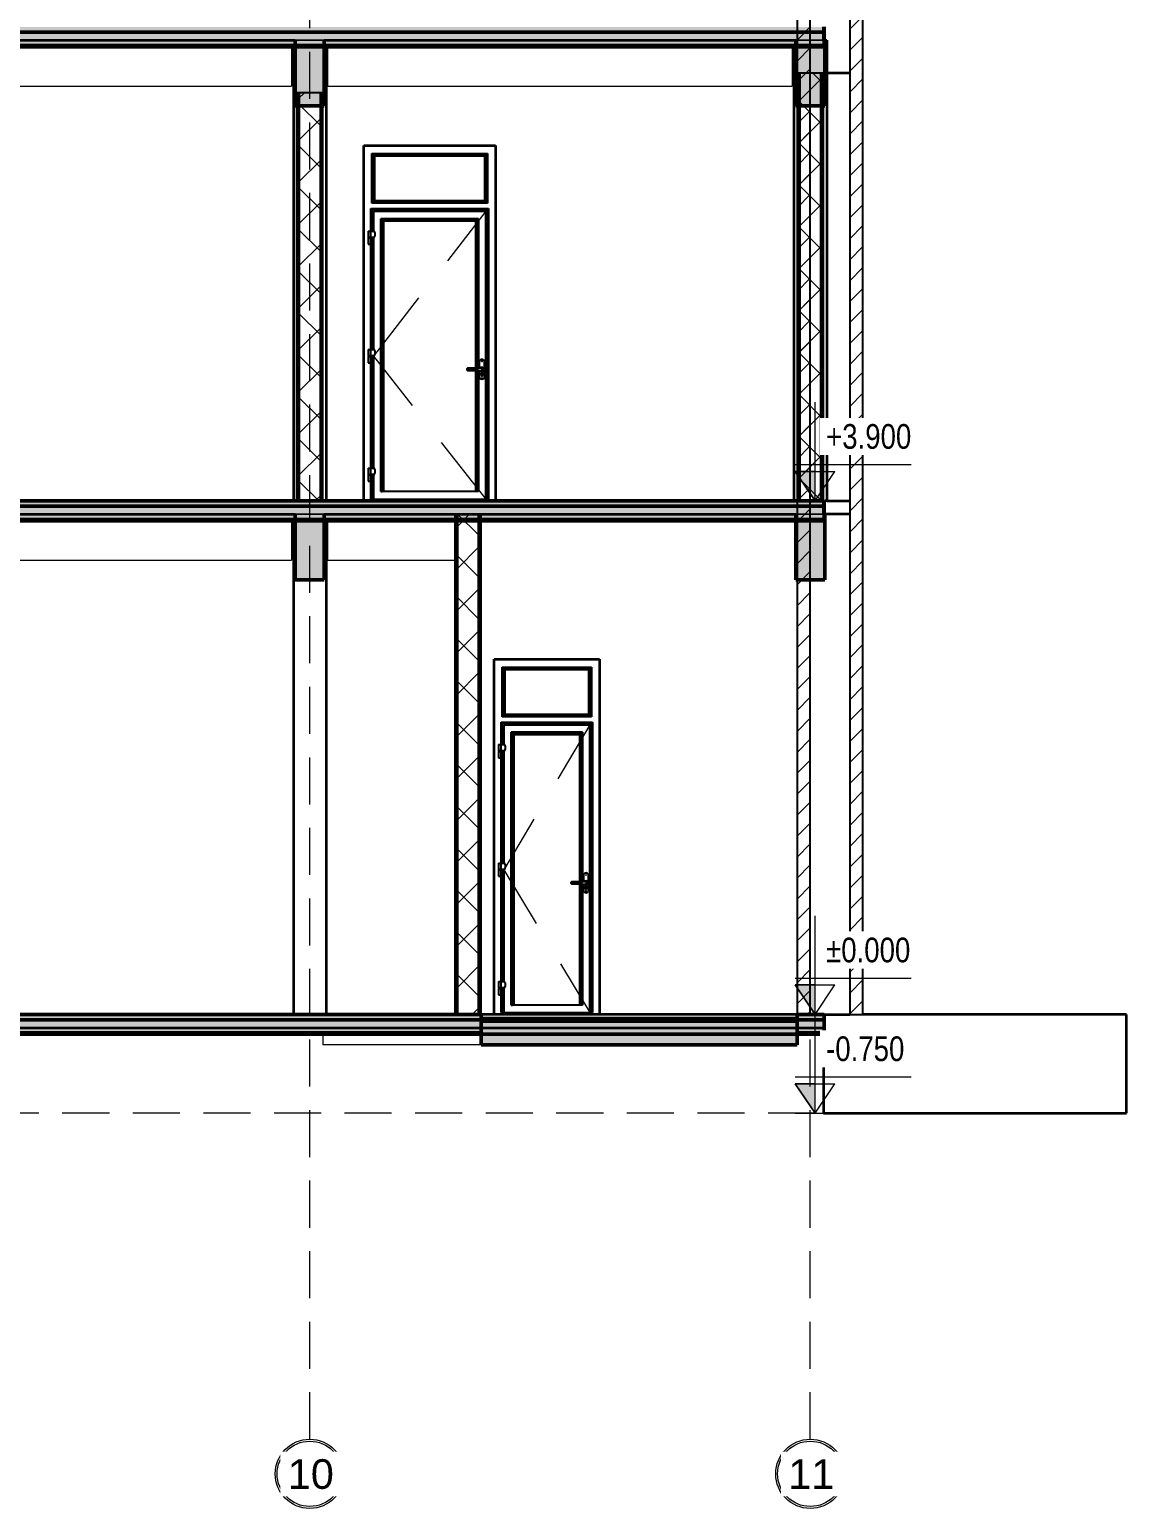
# Model space of a CAD drawing. Header units: millimetres. Extents: x -10459 to 43935, y -3751 to 20306.
# Drawn here: x 31222 to 39550, y -3751 to 7480 of the extents above; entities that cross this region are included whole.
import ezdxf

# ---------------------------------------------------------------- set-up
doc = ezdxf.new("R2010")
doc.units = ezdxf.units.MM
doc.linetypes.add('Centre', pattern=[2381.25, 476.25, -357.1875, 1190.625, -357.1875])
doc.linetypes.add('Hidden', pattern=[535.78125, 357.1875, -178.59375])
for name, color, linetype, lineweight in [('A-DOOR', 31, 'Continuous', 25), ('A-FLOR', 192, 'Continuous', 18), ('A-FLOR-HRAL', 11, 'Continuous', 18), ('A-FLOR-LEVL', 51, 'Continuous', 9), ('A-FLOR-MCUT', 51, 'Continuous', 50), ('A-FLOR-PATT', 8, 'Continuous', 50), ('A-WALL', 113, 'Continuous', 35), ('A-WALL-PATT', 111, 'Continuous', 25), ('S-BEAM', 12, 'Continuous', 18), ('S-COLS', 52, 'Continuous', 35), ('S-FNDN', 32, 'Continuous', 18), ('S-GRID', 1, 'Continuous', 9), ('S-GRID-IDEN', 1, 'Continuous', 9), ('S-STRS', 31, 'Continuous', 25)]:
    doc.layers.add(name, color=color, linetype=linetype, lineweight=lineweight)
doc.styles.add('Arial', font='arial.ttf', dxfattribs={"width": 0.8, "height": 187.5})
doc.styles.add('Arial_1', font='arial.ttf', dxfattribs={"height": 225})
pattern_1 = [(45, (3970.77, 5345.39), (-79.5495, 79.5495), [])]
pattern_2 = [(0, (3970.77, 5345.385), (304.8, 76.2), [25.146, -203.454, 25.146, -203.454, -1219.2]), (0, (3970.77, 5345.385), (304.8, 76.2), [-457.2, 25.146, -432.054, 25.146, -203.454, -533.4]), (0, (3970.77, 5345.385), (304.8, 76.2), [-1143, 25.146, -127.254, 25.146, -355.854]), (120, (4085.07, 5383.485), (-218.39114, 225.86454), [25.146, -203.454, 25.146, -203.454, -1219.2]), (120, (4085.07, 5383.485), (-218.39114, 225.86454), [-457.2, 25.146, -432.054, 25.146, -203.454, -533.4]), (120, (4085.07, 5383.485), (-218.39114, 225.86454), [-1143, 25.146, -127.254, 25.146, -355.854]), (240, (4123.17, 5535.885), (-86.40886, -302.06454), [25.146, -203.454, 25.146, -203.454, -1219.2]), (240, (4123.17, 5535.885), (-86.40886, -302.06454), [-457.2, 25.146, -432.054, 25.146, -203.454, -533.4]), (240, (4123.17, 5535.885), (-86.40886, -302.06454), [-1143, 25.146, -127.254, 25.146, -355.854])]
pattern_3 = [(45, (3970.77, 5345.39), (-159.099, 159.099), []), (135, (3970.77, 5345.39), (-159.099, -159.099), [])]

# ---------------------------------------------------------------- blocks, each defined once
blk = doc.blocks.new('M_Concrete-Rectangular-Column - COT250X400-V4-MẶT CẮT 1-1')
at = {"layer": 'S-COLS'}
for p, q in [((4225, 3750), (4225, 0)), ((4475, 3750), (4475, 0))]:
    blk.add_line(p, q, dxfattribs=at)
blk = doc.blocks.new('CỬA 1 CÁNH EROWINDOW_có ô chết_ - D5_800x2200-2361511-MẶT CẮT 1-1')
at = {"layer": 'A-DOOR'}
for p, q in [((34811, 2639), (35489, 2639)), ((34811, 2261), (34811, 2639)), ((34811, 2261), (34811, 2639)), ((34811, 2639), (35489, 2639)), ((34821, 2629), (34831, 2619)), ((35479, 2629), (34821, 2629)), ((34821, 2629), (34821, 2271)), ((35469, 2619), (34831, 2619)), ((34831, 2619), (34831, 2281)), ((35469, 2619), (35479, 2629)), ((35469, 2281), (35469, 2619)), ((35479, 2271), (35479, 2629)), ((35489, 2639), (35489, 2261)), ((35489, 2639), (35489, 2261)), ((35489, 2261), (34811, 2261)), ((35489, 2261), (34811, 2261)), ((34821, 2271), (34831, 2281)), ((34821, 2271), (35479, 2271)), ((34831, 2281), (35469, 2281)), ((35479, 2271), (35469, 2281)), ((34813, 2210), (34803, 2220)), ((34803, 2050), (34803, 2220)), ((34803, 2220), (35497, 2220)), ((35487, 2210), (34813, 2210)), ((34813, 2050), (34813, 2210)), ((34823, 2050), (34823, 2200)), ((34823, 2200), (35477, 2200)), ((34823, 2200), (34823, 2050)), ((35477, 2200), (34823, 2200)), ((35421, 2144), (34879, 2144)), ((34879, 2144), (34879, 71)), ((34879, 2144), (35421, 2144)), ((34879, 71), (34879, 2144)), ((34889, 71), (34889, 2134)), ((34889, 2134), (35411, 2134)), ((34889, 2134), (34899, 2124)), ((35411, 2134), (35401, 2124)), ((35411, 1008), (35411, 2134)), ((35421, 2144), (35421, 1013)), ((35421, 2144), (35421, 1013)), ((35477, 2200), (35477, 15)), ((35477, 15), (35477, 2200)), ((35487, 2210), (35497, 2220)), ((35487, 15), (35487, 2210)), ((35497, 2220), (35497, 15)), ((34783, 2050), (34823, 2050)), ((34783, 2050), (34783, 2002)), ((34803, 2002), (34803, 2050)), ((34833, 2040), (34833, 2012)), ((35401, 2124), (34899, 2124)), ((34899, 2124), (34899, 71)), ((35401, 1008), (35401, 2124)), ((34823, 2002), (34783, 2002)), ((34783, 1998), (34783, 1950)), ((34783, 1998), (34803, 1998)), ((34783, 1950), (34803, 1950)), ((34786, 2002), (34786, 1998)), ((34801, 1998), (34801, 2002)), ((34803, 1150), (34803, 2002)), ((34803, 1950), (34803, 1998)), ((34813, 1150), (34813, 2002)), ((34823, 1150), (34823, 2002)), ((34823, 2002), (34823, 1150)), ((34783, 1150), (34823, 1150)), ((34783, 1150), (34783, 1102)), ((34803, 1102), (34803, 1150)), ((34833, 1140), (34833, 1112)), ((34823, 1102), (34783, 1102)), ((34783, 1098), (34783, 1050)), ((34783, 1098), (34803, 1098)), ((34783, 1050), (34803, 1050)), ((34786, 1102), (34786, 1098)), ((34801, 1098), (34801, 1102)), ((34803, 250), (34803, 1102)), ((34803, 1050), (34803, 1098)), ((34813, 250), (34813, 1102)), ((34823, 250), (34823, 1102)), ((34823, 1102), (34823, 250)), ((35421, 1013), (35411, 1008)), ((35447, 1013), (35421, 1013)), ((35427, 1055), (35427, 1013)), ((35467, 945), (35467, 1055)), ((35411, 1008), (35341, 1008)), ((35412, 1004), (35341, 1004)), ((35341, 996), (35412, 996)), ((35341, 992), (35411, 992)), ((35401, 71), (35401, 992)), ((35411, 992), (35421, 987)), ((35411, 71), (35411, 992)), ((35422, 1009), (35412, 1004)), ((35412, 996), (35422, 991)), ((35421, 987), (35447, 987)), ((35421, 987), (35421, 71)), ((35421, 987), (35421, 71)), ((35447, 1009), (35422, 1009)), ((35422, 991), (35447, 991)), ((35427, 987), (35427, 945)), ((35443, 960), (35443, 971)), ((35444, 953), (35444, 958)), ((35444, 958), (35444, 953)), ((35445, 973), (35449, 973)), ((35450, 958), (35450, 953)), ((35450, 953), (35450, 958)), ((35451, 971), (35451, 960)), ((34783, 250), (34823, 250)), ((34783, 250), (34783, 202)), ((34803, 202), (34803, 250)), ((34833, 240), (34833, 212)), ((34823, 202), (34783, 202)), ((34783, 198), (34783, 150)), ((34783, 198), (34803, 198)), ((34783, 150), (34803, 150)), ((34786, 202), (34786, 198)), ((34801, 198), (34801, 202)), ((34803, 15), (34803, 202)), ((34803, 150), (34803, 198)), ((34813, 15), (34813, 202)), ((34823, 15), (34823, 202)), ((34823, 202), (34823, 15)), ((34813, 15), (34803, 15)), ((34811, 0), (34811, 15)), ((34823, 15), (34813, 15)), ((34823, 15), (35477, 15)), ((34831, 0), (34831, 15)), ((34879, 71), (34889, 71)), ((35421, 71), (34879, 71)), ((35421, 71), (35411, 71)), ((35469, 0), (35469, 15)), ((35477, 15), (35487, 15)), ((35497, 15), (35487, 15)), ((35489, 15), (35489, 0))]:
    blk.add_line(p, q, dxfattribs=at)
at = {"layer": 'A-DOOR', "linetype": 'Centre', "lineweight": 18}
for p, q in [((35477, 2200), (34823, 1100)), ((34823, 1100), (35477, 15))]:
    blk.add_line(p, q, dxfattribs=at)
at = {"layer": 'A-DOOR', "flags": 128}
for points in [[(35447, 987), (35448, 987), (35448, 987), (35449, 987), (35449, 987), (35450, 987), (35450, 987), (35451, 988), (35451, 988), (35452, 988), (35452, 988), (35453, 988), (35453, 988), (35453, 989), (35454, 989), (35454, 989), (35455, 990), (35455, 990), (35456, 990), (35456, 991), (35456, 991), (35457, 991), (35457, 992), (35457, 992), (35458, 993), (35458, 993), (35458, 993), (35458, 994), (35459, 994), (35459, 995), (35459, 995), (35459, 996), (35459, 996), (35460, 997), (35460, 997), (35460, 998), (35460, 998), (35460, 999), (35460, 999), (35460, 1000), (35460, 1000), (35460, 1001), (35460, 1001), (35460, 1002), (35460, 1002), (35460, 1003), (35460, 1003), (35459, 1004), (35459, 1004), (35459, 1005), (35459, 1005), (35459, 1006), (35458, 1006), (35458, 1007), (35458, 1007), (35458, 1008), (35457, 1008), (35457, 1008), (35457, 1009), (35456, 1009), (35456, 1010), (35455, 1010), (35455, 1010), (35455, 1011), (35454, 1011), (35454, 1011), (35453, 1011), (35453, 1012), (35452, 1012), (35452, 1012), (35451, 1012), (35451, 1012), (35450, 1013), (35450, 1013), (35449, 1013), (35449, 1013), (35448, 1013), (35448, 1013), (35447, 1013), (35447, 1013)], [(35341, 1008), (35341, 1008), (35340, 1008), (35340, 1008), (35340, 1008), (35339, 1008), (35339, 1008), (35339, 1008), (35338, 1008), (35338, 1007), (35338, 1007), (35338, 1007), (35337, 1007), (35337, 1007), (35337, 1007), (35336, 1007), (35336, 1006), (35336, 1006), (35336, 1006), (35335, 1006), (35335, 1006), (35335, 1005), (35335, 1005), (35335, 1005), (35334, 1005), (35334, 1004), (35334, 1004), (35334, 1004), (35334, 1003), (35334, 1003), (35334, 1003), (35333, 1003), (35333, 1002), (35333, 1002), (35333, 1002), (35333, 1001), (35333, 1001), (35333, 1001), (35333, 1000), (35333, 1000), (35333, 1000), (35333, 999), (35333, 999), (35333, 999), (35333, 998), (35333, 998), (35333, 998), (35333, 998), (35333, 997), (35334, 997), (35334, 997), (35334, 996), (35334, 996), (35334, 996), (35334, 996), (35335, 995), (35335, 995), (35335, 995), (35335, 995), (35335, 994), (35336, 994), (35336, 994), (35336, 994), (35336, 993), (35337, 993), (35337, 993), (35337, 993), (35337, 993), (35338, 993), (35338, 993), (35338, 992), (35339, 992), (35339, 992), (35339, 992), (35340, 992), (35340, 992), (35340, 992), (35341, 992), (35341, 992), (35341, 992)]]:
    blk.add_lwpolyline(points, dxfattribs=at)
at = {"layer": 'A-DOOR'}
for centre, radius, start, end in [((34823, 2040), 10, 360, 90), ((34823, 2012), 10, 270, 0), ((34823, 1140), 10, 0, 90), ((34823, 1112), 10, 270, 0), ((35447, 1055), 20, 0, 180), ((35447, 1000), 15, 0, 120.3216), ((35447, 1063), 3, 360, 180), ((35447, 1063), 3, 180, 0), ((35341, 1000), 3.66, 90, 270), ((35447, 945), 20, 180, 360), ((35447, 1000), 15, 239.6784, 0), ((35445, 971), 2.04, 90, 180), ((35444, 960), 1.99, 180, 268.9596), ((35444, 960), 1.99, 224.4798, 268.9596), ((35447, 1000), 3.02, 0, 180), ((35447, 1000), 3.02, 180, 0), ((35447, 953), 2.5, 180, 0), ((35447, 938), 3, 0, 180), ((35447, 938), 3, 180, 0), ((35447, 1000), 8.66, 270, 90), ((35449, 971), 2.04, 0, 90), ((35450, 960), 1.99, 271.0404, 0), ((35450, 960), 1.99, 271.0404, 315.5202), ((34823, 240), 10, 0, 90), ((34823, 212), 10, 270, 0)]:
    blk.add_arc(centre, radius, start, end, dxfattribs=at)
for points in [[(35422, 1009), (35422, 1009), (35422, 1010), (35422, 1011), (35421, 1013), (35421, 1013), (35421, 1013)], [(35412, 1004), (35412, 1004), (35412, 1005), (35412, 1006), (35411, 1008), (35411, 1008), (35411, 1008)], [(35412, 996), (35412, 996), (35412, 995), (35412, 994), (35411, 992), (35411, 992), (35411, 992)], [(35422, 991), (35422, 991), (35422, 990), (35422, 989), (35421, 987), (35421, 987), (35421, 987)]]:
    blk.add_open_spline(points, degree=3, knots=[0, 0, 0, 0, 0.166667, 0.333333, 0.666667, 1, 1, 1, 1], dxfattribs=at)
blk = doc.blocks.new('Railing - 150mm-2368385-MẶT CẮT 1-1')
at = {"layer": 'A-FLOR-HRAL'}
blk.add_line((7924, 3573), (7911, 3573), dxfattribs=at)
blk = doc.blocks.new('Railing - Railing-2368593-MẶT CẮT 1-1')
blk.add_blockref('Railing - 150mm-2368385-MẶT CẮT 1-1', (25300, 0))
blk = doc.blocks.new('CỬA 1 CÁNH EROWINDOW_có ô chết_ - D4_1000x2200-V10-MẶT CẮT 1-1')
at = {"layer": 'A-DOOR'}
for p, q in [((33821, 6539), (34699, 6539)), ((33821, 6161), (33821, 6539)), ((33821, 6161), (33821, 6539)), ((33821, 6539), (34699, 6539)), ((33831, 6529), (33841, 6519)), ((34689, 6529), (33831, 6529)), ((33831, 6529), (33831, 6171)), ((34679, 6519), (33841, 6519)), ((33841, 6519), (33841, 6181)), ((34679, 6519), (34689, 6529)), ((34679, 6181), (34679, 6519)), ((34689, 6171), (34689, 6529)), ((34699, 6539), (34699, 6161)), ((34699, 6539), (34699, 6161)), ((33831, 6171), (33841, 6181)), ((33841, 6181), (34679, 6181)), ((34689, 6171), (34679, 6181)), ((33823, 6110), (33813, 6120)), ((33813, 5950), (33813, 6120)), ((33813, 6120), (34707, 6120)), ((34699, 6161), (33821, 6161)), ((34699, 6161), (33821, 6161)), ((34697, 6110), (33823, 6110)), ((33823, 5950), (33823, 6110)), ((33831, 6171), (34689, 6171)), ((33833, 5950), (33833, 6100)), ((33833, 6100), (34687, 6100)), ((33833, 6100), (33833, 5950)), ((34687, 6100), (33833, 6100)), ((34687, 6100), (34687, 3915)), ((34687, 3915), (34687, 6100)), ((34697, 6110), (34707, 6120)), ((34697, 3915), (34697, 6110)), ((34707, 6120), (34707, 3915)), ((34631, 6044), (33889, 6044)), ((33889, 6044), (33889, 3971)), ((33889, 6044), (34631, 6044)), ((33889, 3971), (33889, 6044)), ((33899, 3971), (33899, 6034)), ((33899, 6034), (34621, 6034)), ((33899, 6034), (33909, 6024)), ((34611, 6024), (33909, 6024)), ((33909, 6024), (33909, 3971)), ((34621, 6034), (34611, 6024)), ((34611, 4908), (34611, 6024)), ((34621, 4908), (34621, 6034)), ((34631, 6044), (34631, 4913)), ((34631, 6044), (34631, 4913)), ((33793, 5950), (33833, 5950)), ((33793, 5950), (33793, 5902)), ((33833, 5902), (33793, 5902)), ((33793, 5898), (33793, 5850)), ((33793, 5898), (33813, 5898)), ((33793, 5850), (33813, 5850)), ((33796, 5902), (33796, 5898)), ((33811, 5898), (33811, 5902)), ((33813, 5902), (33813, 5950)), ((33813, 5050), (33813, 5902)), ((33813, 5850), (33813, 5898)), ((33823, 5050), (33823, 5902)), ((33833, 5050), (33833, 5902)), ((33833, 5902), (33833, 5050)), ((33843, 5940), (33843, 5912)), ((33793, 5050), (33833, 5050)), ((33793, 5050), (33793, 5002)), ((33833, 5002), (33793, 5002)), ((33793, 4998), (33793, 4950)), ((33793, 4998), (33813, 4998)), ((33793, 4950), (33813, 4950)), ((33796, 5002), (33796, 4998)), ((33811, 4998), (33811, 5002)), ((33813, 5002), (33813, 5050)), ((33813, 4150), (33813, 5002)), ((33813, 4950), (33813, 4998)), ((33823, 4150), (33823, 5002)), ((33833, 4150), (33833, 5002)), ((33833, 5002), (33833, 4150)), ((33843, 5040), (33843, 5012)), ((34637, 4955), (34637, 4913)), ((34677, 4845), (34677, 4955)), ((34621, 4908), (34551, 4908)), ((34622, 4904), (34551, 4904)), ((34551, 4896), (34622, 4896)), ((34551, 4892), (34621, 4892)), ((34611, 3971), (34611, 4892)), ((34631, 4913), (34621, 4908)), ((34621, 4892), (34631, 4887)), ((34621, 3971), (34621, 4892)), ((34632, 4909), (34622, 4904)), ((34622, 4896), (34632, 4891)), ((34657, 4913), (34631, 4913)), ((34631, 4887), (34657, 4887)), ((34631, 4887), (34631, 3971)), ((34631, 4887), (34631, 3971)), ((34657, 4909), (34632, 4909)), ((34632, 4891), (34657, 4891)), ((34637, 4887), (34637, 4845)), ((34653, 4860), (34653, 4871)), ((34654, 4853), (34654, 4858)), ((34654, 4858), (34654, 4853)), ((34655, 4873), (34659, 4873)), ((34660, 4858), (34660, 4853)), ((34660, 4853), (34660, 4858)), ((34661, 4871), (34661, 4860)), ((33793, 4150), (33833, 4150)), ((33793, 4150), (33793, 4102)), ((33833, 4102), (33793, 4102)), ((33793, 4098), (33793, 4050)), ((33793, 4098), (33813, 4098)), ((33793, 4050), (33813, 4050)), ((33796, 4102), (33796, 4098)), ((33811, 4098), (33811, 4102)), ((33813, 4102), (33813, 4150)), ((33813, 3915), (33813, 4102)), ((33813, 4050), (33813, 4098)), ((33823, 3915), (33823, 4102)), ((33833, 3915), (33833, 4102)), ((33833, 4102), (33833, 3915)), ((33843, 4140), (33843, 4112)), ((33889, 3971), (33899, 3971)), ((34631, 3971), (33889, 3971)), ((34631, 3971), (34621, 3971)), ((33823, 3915), (33813, 3915)), ((33821, 3900), (33821, 3915)), ((33833, 3915), (33823, 3915)), ((33833, 3915), (34687, 3915)), ((33841, 3900), (33841, 3915)), ((34679, 3900), (34679, 3915)), ((34687, 3915), (34697, 3915)), ((34707, 3915), (34697, 3915)), ((34699, 3915), (34699, 3900))]:
    blk.add_line(p, q, dxfattribs=at)
at = {"layer": 'A-DOOR', "linetype": 'Centre', "lineweight": 18}
for p, q in [((34687, 6100), (33833, 5000)), ((33833, 5000), (34687, 3915))]:
    blk.add_line(p, q, dxfattribs=at)
at = {"layer": 'A-DOOR', "flags": 128}
for points in [[(34551, 4908), (34551, 4908), (34550, 4908), (34550, 4908), (34550, 4908), (34549, 4908), (34549, 4908), (34549, 4908), (34548, 4908), (34548, 4907), (34548, 4907), (34548, 4907), (34547, 4907), (34547, 4907), (34547, 4907), (34546, 4907), (34546, 4906), (34546, 4906), (34546, 4906), (34545, 4906), (34545, 4906), (34545, 4905), (34545, 4905), (34545, 4905), (34544, 4905), (34544, 4904), (34544, 4904), (34544, 4904), (34544, 4903), (34544, 4903), (34544, 4903), (34543, 4903), (34543, 4902), (34543, 4902), (34543, 4902), (34543, 4901), (34543, 4901), (34543, 4901), (34543, 4900), (34543, 4900), (34543, 4900), (34543, 4899), (34543, 4899), (34543, 4899), (34543, 4898), (34543, 4898), (34543, 4898), (34543, 4898), (34543, 4897), (34544, 4897), (34544, 4897), (34544, 4896), (34544, 4896), (34544, 4896), (34544, 4896), (34545, 4895), (34545, 4895), (34545, 4895), (34545, 4895), (34545, 4894), (34546, 4894), (34546, 4894), (34546, 4894), (34546, 4893), (34547, 4893), (34547, 4893), (34547, 4893), (34547, 4893), (34548, 4893), (34548, 4893), (34548, 4892), (34549, 4892), (34549, 4892), (34549, 4892), (34550, 4892), (34550, 4892), (34550, 4892), (34551, 4892), (34551, 4892), (34551, 4892)], [(34657, 4887), (34658, 4887), (34658, 4887), (34659, 4887), (34659, 4887), (34660, 4887), (34660, 4887), (34661, 4888), (34661, 4888), (34662, 4888), (34662, 4888), (34663, 4888), (34663, 4888), (34663, 4889), (34664, 4889), (34664, 4889), (34665, 4890), (34665, 4890), (34666, 4890), (34666, 4891), (34666, 4891), (34667, 4891), (34667, 4892), (34667, 4892), (34668, 4893), (34668, 4893), (34668, 4893), (34668, 4894), (34669, 4894), (34669, 4895), (34669, 4895), (34669, 4896), (34669, 4896), (34670, 4897), (34670, 4897), (34670, 4898), (34670, 4898), (34670, 4899), (34670, 4899), (34670, 4900), (34670, 4900), (34670, 4901), (34670, 4901), (34670, 4902), (34670, 4902), (34670, 4903), (34670, 4903), (34669, 4904), (34669, 4904), (34669, 4905), (34669, 4905), (34669, 4906), (34668, 4906), (34668, 4907), (34668, 4907), (34668, 4908), (34667, 4908), (34667, 4908), (34667, 4909), (34666, 4909), (34666, 4910), (34665, 4910), (34665, 4910), (34665, 4911), (34664, 4911), (34664, 4911), (34663, 4911), (34663, 4912), (34662, 4912), (34662, 4912), (34661, 4912), (34661, 4912), (34660, 4913), (34660, 4913), (34659, 4913), (34659, 4913), (34658, 4913), (34658, 4913), (34657, 4913), (34657, 4913)]]:
    blk.add_lwpolyline(points, dxfattribs=at)
at = {"layer": 'A-DOOR'}
for centre, radius, start, end in [((33833, 5940), 10, 0, 90), ((33833, 5940), 10, 30, 90), ((33833, 5912), 10, 270, 0), ((33833, 5912), 10, 270, 300), ((33833, 5912), 10, 315, 345), ((33833, 5040), 10, 0, 90), ((33833, 5040), 10, 30, 90), ((33833, 5012), 10, 270, 0), ((33833, 5012), 10, 270, 300), ((33833, 5012), 10, 315, 345), ((34657, 4955), 20, 360, 180), ((34657, 4963), 3, 0, 180), ((34657, 4963), 3, 180, 0), ((34551, 4900), 3.66, 90, 270), ((34657, 4845), 20, 180, 0), ((34657, 4900), 15, 0, 120.3216), ((34657, 4900), 15, 242.787, 0), ((34657, 4900), 15, 106.078, 110.0431), ((34657, 4900), 15, 249.9569, 253.922), ((34655, 4871), 2.04, 90, 180), ((34654, 4860), 1.99, 180, 268.9596), ((34654, 4860), 1.99, 224.4798, 268.9596), ((34657, 4900), 3.02, 0, 180), ((34657, 4900), 3.02, 135, 150), ((34657, 4900), 3.02, 180, 0), ((34657, 4900), 3.02, 210, 225), ((34657, 4853), 2.5, 180, 0), ((34657, 4838), 3, 0, 180), ((34657, 4838), 3, 180, 0), ((34657, 4900), 15, 90, 95.2302), ((34657, 4900), 15, 264.7698, 270), ((34657, 4900), 8.66, 270, 90), ((34659, 4871), 2.04, 0, 90), ((34657, 4900), 15, 75, 80.3895), ((34657, 4900), 15, 279.6105, 285), ((34660, 4860), 1.99, 271.0404, 0), ((34660, 4860), 1.99, 271.0404, 315.5202), ((34657, 4900), 15, 60, 65.5028), ((34657, 4900), 15, 45, 50.5307), ((34657, 4900), 15, 309.4693, 315), ((33833, 4140), 10, 0, 90), ((33833, 4140), 10, 30, 90), ((33833, 4112), 10, 270, 0), ((33833, 4112), 10, 270, 300), ((33833, 4112), 10, 315, 345)]:
    blk.add_arc(centre, radius, start, end, dxfattribs=at)
for points in [[(34622, 4904), (34622, 4904), (34622, 4905), (34622, 4906), (34621, 4908), (34621, 4908), (34621, 4908)], [(34622, 4896), (34622, 4896), (34622, 4895), (34622, 4894), (34621, 4892), (34621, 4892), (34621, 4892)], [(34632, 4909), (34632, 4909), (34632, 4910), (34632, 4911), (34631, 4913), (34631, 4913), (34631, 4913)], [(34632, 4891), (34632, 4891), (34632, 4890), (34632, 4889), (34631, 4887), (34631, 4887), (34631, 4887)]]:
    blk.add_open_spline(points, degree=3, knots=[0, 0, 0, 0, 0.166667, 0.333333, 0.666667, 1, 1, 1, 1], dxfattribs=at)
blk = doc.blocks.new('M_Concrete-Rectangular-Column - COT250X350-V16-MẶT CẮT 1-1')
at = {"layer": 'S-COLS'}
for p, q in [((4225, 7350), (4225, 3900)), ((4475, 7350), (4475, 3900))]:
    blk.add_line(p, q, dxfattribs=at)
blk = doc.blocks.new('M_Concrete-Rectangular-Column - COT250X350-V21-MẶT CẮT 1-1')
at = {"layer": 'S-COLS'}
for p, q in [((37025, 7350), (37025, 3900)), ((37260, 7400), (37275, 7400)), ((37275, 7400), (37275, 3900)), ((37275, 3900), (37260, 3900))]:
    blk.add_line(p, q, dxfattribs=at)
blk = doc.blocks.new('Level - _-000-1742762-MẶT CẮT 1-1')
at = {"layer": 'A-FLOR-LEVL'}
blk.add_hatch(color=256, dxfattribs=at).paths.add_polyline_path([(37186, 225), (37186, 0), (37036, 225)])
for p, q in [((37186, 0), (37186, 750)), ((37036, 277), (37915, 277)), ((37186, 0), (37036, 225)), ((37036, 225), (37336, 225)), ((37186, 225), (37036, 225)), ((37036, 225), (37186, 0)), ((37186, 0), (37336, 225)), ((37186, 0), (37186, 225)), ((37036, 0), (37336, 0))]:
    blk.add_line(p, q, dxfattribs=at)
blk = doc.blocks.new('Level - 000_-1742766-MẶT CẮT 1-1')
at = {"layer": 'A-FLOR-LEVL'}
blk.add_hatch(color=256, dxfattribs=at).paths.add_polyline_path([(37186, 4125), (37186, 3900), (37036, 4125)])
for p, q in [((37186, 3900), (37186, 4650)), ((37036, 4177), (37915, 4177)), ((37186, 3900), (37036, 4125)), ((37036, 4125), (37336, 4125)), ((37186, 4125), (37036, 4125)), ((37036, 4125), (37186, 3900)), ((37186, 3900), (37336, 4125)), ((37186, 3900), (37186, 4125)), ((37036, 3900), (37336, 3900))]:
    blk.add_line(p, q, dxfattribs=at)
blk = doc.blocks.new('Grid - TRUC  D1-102336-MẶT CẮT 1-1')
at = {"layer": 'S-GRID-IDEN'}
for radius in [263, 248]:
    blk.add_circle((550, -3488), radius, dxfattribs=at)

msp = doc.modelspace()

# ---------------------------------------------------------------- hatches: boundary and pattern name
at = {"layer": 'A-FLOR'}
msp.add_hatch(color=8, dxfattribs=at).paths.add_polyline_path([(36979, -50), (37050, -50), (37050, -30), (34650, -30), (34650, -50), (36789, -50)])
at = {"layer": 'A-FLOR-PATT'}
for points in [[(37169, 7460), (37256, 7460), (37256, 7500), (450, 7500), (450, 7460), (36979, 7460)], [(37169, 7360), (37256, 7360), (37256, 7460), (450, 7460), (450, 7360), (36979, 7360)], [(37169, 3860), (37256, 3860), (37256, 3900), (450, 3900), (450, 3860), (37074, 3860)], [(37169, 3760), (37256, 3760), (37256, 3860), (450, 3860), (450, 3760), (36979, 3760)], [(34650, -150), (37050, -150), (37050, -50), (34650, -50), (34650, -75)]]:
    msp.add_hatch(color=256, dxfattribs=at).paths.add_polyline_path(points)
at = {"layer": 'A-FLOR-PATT', "lineweight": 18}
for points in [[(37169, 7350), (37256, 7350), (37256, 7360), (450, 7360), (450, 7350), (36979, 7350)], [(37169, 3750), (37256, 3750), (37256, 3760), (450, 3760), (450, 3750), (36979, 3750)], [(34650, -230), (37050, -230), (37050, -150), (34650, -150)]]:
    msp.add_hatch(color=256, dxfattribs=at).paths.add_polyline_path(points)
at = {"layer": 'A-FLOR-PATT'}
h = msp.add_hatch(color=256, dxfattribs=at)
h.paths.add_polyline_path([(15520, -40), (34650, -40), (34650, 0), (450, 0), (450, -40), (15140, -40)])
h.paths.add_polyline_path([(37256, -40), (37256, 0), (37050, 0), (37050, -40), (37169, -40)])
h = msp.add_hatch(color=256, dxfattribs=at)
h.paths.add_polyline_path([(450, -140), (34650, -140), (34650, -40), (450, -40), (450, -75)])
h.paths.add_polyline_path([(37050, -140), (37256, -140), (37256, -40), (37050, -40), (37050, -75)])
at = {"layer": 'A-FLOR-PATT', "lineweight": 18}
h = msp.add_hatch(color=256, dxfattribs=at)
h.paths.add_polyline_path([(19698, -150), (34650, -150), (34650, -140), (450, -140), (450, -150), (16660, -150)])
h.paths.add_polyline_path([(37050, -150), (37256, -150), (37256, -140), (37050, -140)])
at = {"layer": 'A-WALL-PATT', "lineweight": 18}
h = msp.add_hatch(dxfattribs=at)
h.set_pattern_fill('FP_3', color=256, style=0, pattern_type=2)
h.set_pattern_definition(pattern_1)
h.paths.add_polyline_path([(37150, 0), (37150, 12600), (37050, 12600), (37050, 0), (37074, 0)])
h = msp.add_hatch(dxfattribs=at)
h.set_pattern_fill('FP_3', color=256, style=0, pattern_type=2)
h.set_pattern_definition(pattern_1)
h.paths.add_polyline_path([(37549, 0), (37550, 0), (37550, 12600), (37450, 12600), (37450, 0)])
h = msp.add_hatch(dxfattribs=at)
h.set_pattern_fill('FP_1', color=256, style=0, pattern_type=2)
h.set_pattern_definition(pattern_2)
h.paths.add_polyline_path([(37050, 3900), (37065, 3900), (37065, 7150), (37050, 7150), (37050, 3925)])
h = msp.add_hatch(dxfattribs=at)
h.set_pattern_fill('FP_2', color=256, style=0, pattern_type=2)
h.set_pattern_definition(pattern_3)
h.paths.add_polyline_path([(37074, 3900), (37235, 3900), (37235, 7150), (37065, 7150), (37065, 3900)])
h = msp.add_hatch(dxfattribs=at)
h.set_pattern_fill('FP_1', color=256, style=0, pattern_type=2)
h.set_pattern_definition(pattern_2)
h.paths.add_polyline_path([(37235, 3900), (37250, 3900), (37250, 7150), (37235, 7150), (37235, 3925)])
h = msp.add_hatch(dxfattribs=at)
h.set_pattern_fill('FP_1', color=256, style=0, pattern_type=2)
h.set_pattern_definition(pattern_2)
h.paths.add_polyline_path([(33265, 3900), (33265, 7000), (33250, 7000), (33250, 3900), (33252, 3900)])
h = msp.add_hatch(dxfattribs=at)
h.set_pattern_fill('FP_2', color=256, style=0, pattern_type=2)
h.set_pattern_definition(pattern_3)
h.paths.add_polyline_path([(33265, 3900), (33435, 3900), (33435, 7000), (33265, 7000), (33265, 3925)])
h = msp.add_hatch(dxfattribs=at)
h.set_pattern_fill('FP_1', color=256, style=0, pattern_type=2)
h.set_pattern_definition(pattern_2)
h.paths.add_polyline_path([(33435, 3900), (33450, 3900), (33450, 7000), (33435, 7000), (33435, 3925)])
h = msp.add_hatch(dxfattribs=at)
h.set_pattern_fill('FP_1', color=256, style=0, pattern_type=2)
h.set_pattern_definition(pattern_2)
h.paths.add_polyline_path([(34450, 0), (34465, 0), (34465, 3800), (34450, 3800), (34450, 540)])
h = msp.add_hatch(dxfattribs=at)
h.set_pattern_fill('FP_2', color=256, style=0, pattern_type=2)
h.set_pattern_definition(pattern_3)
h.paths.add_polyline_path([(34635, 0), (34635, 3800), (34465, 3800), (34465, 0), (34510, 0)])
h = msp.add_hatch(dxfattribs=at)
h.set_pattern_fill('FP_1', color=256, style=0, pattern_type=2)
h.set_pattern_definition(pattern_2)
h.paths.add_polyline_path([(34635, 0), (34650, 0), (34650, 3800), (34635, 3800), (34635, 79)])
at = {"layer": 'S-BEAM'}
for points in [[(33252, 6900), (33460, 6900), (33460, 7400), (33240, 7400), (33240, 6900)], [(37169, 6900), (37260, 6900), (37260, 7400), (37040, 7400), (37040, 6900)], [(33460, 3300), (33460, 3800), (33240, 3800), (33240, 3300), (33371, 3300)], [(37040, 3300), (37260, 3300), (37260, 3800), (37040, 3800), (37040, 3617)]]:
    msp.add_hatch(color=8, dxfattribs=at).paths.add_polyline_path(points)

# ---------------------------------------------------------------- linework, layer by layer
at = {"layer": 'A-FLOR', "color": 7, "lineweight": 50}
for p, q in [((37256, 7350), (37256, 7500)), ((450, 7350), (37256, 7350)), ((37256, 3900), (450, 3900)), ((37256, 3750), (37256, 3900)), ((450, 3750), (37256, 3750)), ((34650, 0), (450, 0)), ((34650, -230), (34650, 0)), ((37256, 0), (37050, 0)), ((37050, 0), (37050, -230)), ((37256, -150), (37256, 0)), ((37050, -30), (34650, -30)), ((450, -150), (34650, -150)), ((37050, -150), (37256, -150)), ((34650, -230), (37050, -230))]:
    msp.add_line(p, q, dxfattribs=at)
at = {"layer": 'A-FLOR'}
for p, q in [((37025, 7270), (37012, 7270)), ((37256, 3900), (37260, 3900)), ((33450, -150), (33450, -230)), ((37260, -150), (37256, -150)), ((34650, -230), (33450, -230))]:
    msp.add_line(p, q, dxfattribs=at)
at = {"layer": 'A-FLOR-LEVL', "linetype": 'Hidden'}
for p, q in [((37186, 3900), (-9566, 3900)), ((37186, 0), (-9566, 0)), ((37186, -750), (-9566, -750))]:
    msp.add_line(p, q, dxfattribs=at)
at = {"layer": 'A-FLOR-MCUT'}
for p, q in [((37256, 7460), (450, 7460)), ((37256, 7360), (450, 7360)), ((37256, 3860), (450, 3860)), ((37256, 3760), (450, 3760)), ((34650, -40), (450, -40)), ((37050, -50), (34650, -50)), ((37256, -40), (37050, -40)), ((34650, -140), (450, -140)), ((37050, -150), (34650, -150)), ((37256, -140), (37050, -140))]:
    msp.add_line(p, q, dxfattribs=at)
at = {"layer": 'A-WALL', "lineweight": 25}
for p, q in [((37050, 12600), (37050, 0)), ((37150, 0), (37150, 12600)), ((37450, 12600), (37450, 0)), ((37550, 0), (37550, 12600)), ((37250, 7150), (37050, 7150)), ((37250, 3900), (37250, 7150)), ((33450, 7000), (33250, 7000)), ((33250, 7000), (33250, 3900)), ((33450, 3900), (33450, 7000)), ((34450, 3800), (34450, 0)), ((34650, 0), (34650, 3800)), ((37450, 0), (37550, 0))]:
    msp.add_line(p, q, dxfattribs=at)
at = {"layer": 'A-WALL'}
for p, q in [((33225, 7150), (33212, 7150)), ((33488, 7150), (33475, 7150)), ((37025, 7150), (37012, 7150)), ((37450, 7150), (37275, 7150)), ((33760, 3900), (33760, 6600)), ((33760, 6600), (34760, 6600)), ((34760, 6600), (34760, 3900)), ((37275, 3900), (37450, 3900)), ((37450, 3800), (37260, 3800)), ((33225, 3550), (33212, 3550)), ((33488, 3550), (33475, 3550)), ((34750, 0), (34750, 2700)), ((34750, 2700), (35550, 2700)), ((35550, 2700), (35550, 0)), ((37256, 0), (37450, 0)), ((39550, 0), (37550, 0)), ((39550, -750), (39550, 0)), ((37250, -150), (37250, -750)), ((37250, -750), (39550, -750))]:
    msp.add_line(p, q, dxfattribs=at)
at = {"layer": 'A-WALL', "lineweight": 50}
for p, q in [((37065, 7150), (37065, 3900)), ((37235, 7150), (37235, 3900)), ((33265, 7000), (33265, 3900)), ((33435, 7000), (33435, 3900)), ((34465, 3800), (34465, 0)), ((34635, 3800), (34635, 0))]:
    msp.add_line(p, q, dxfattribs=at)
at = {"layer": 'S-BEAM'}
for p, q in [((33212, 7350), (33212, 7050)), ((33460, 7400), (33240, 7400)), ((33488, 7050), (33488, 7350)), ((37012, 7350), (37012, 7050)), ((37250, 7400), (37040, 7400)), ((29788, 7050), (33212, 7050)), ((33488, 7050), (37012, 7050)), ((33212, 3750), (33212, 3450)), ((33460, 3800), (33240, 3800)), ((33488, 3450), (33488, 3750)), ((37250, 3800), (37040, 3800)), ((29788, 3450), (33212, 3450)), ((33488, 3450), (34450, 3450))]:
    msp.add_line(p, q, dxfattribs=at)
at = {"layer": 'S-BEAM', "lineweight": 50}
for p, q in [((33240, 7400), (33240, 6900)), ((33460, 6900), (33460, 7400)), ((37040, 7400), (37040, 6900)), ((37260, 7400), (37250, 7400)), ((37260, 6900), (37260, 7400)), ((33240, 6900), (33460, 6900)), ((37040, 6900), (37260, 6900)), ((33240, 3800), (33240, 3300)), ((33460, 3300), (33460, 3800)), ((37040, 3800), (37040, 3300)), ((37260, 3800), (37250, 3800)), ((37260, 3300), (37260, 3800)), ((33240, 3300), (33460, 3300)), ((37040, 3300), (37260, 3300))]:
    msp.add_line(p, q, dxfattribs=at)
at = {"layer": 'S-FNDN', "lineweight": 35}
for p, q in [((37250, 7400), (37250, 7500)), ((29760, 7400), (33240, 7400)), ((33460, 7400), (37040, 7400)), ((37250, 3800), (37250, 3900)), ((29760, 3800), (33240, 3800)), ((33460, 3800), (37040, 3800)), ((37050, 0), (34650, 0)), ((450, -100), (37256, -100))]:
    msp.add_line(p, q, dxfattribs=at)
at = {"layer": 'S-FNDN'}
for p, q in [((33240, 7400), (33460, 7400)), ((37040, 7400), (37250, 7400)), ((33240, 3800), (33460, 3800)), ((37040, 3800), (37250, 3800)), ((37260, -100), (37256, -100))]:
    msp.add_line(p, q, dxfattribs=at)
at = {"layer": 'S-GRID', "linetype": 'Hidden'}
for p, q in [((33350, -3226), (33350, 20306)), ((37150, -3226), (37150, 20306))]:
    msp.add_line(p, q, dxfattribs=at)
at = {"layer": 'S-STRS'}
for p, q in [((33212, 7342), (33225, 7342)), ((33212, 3563), (33225, 3563))]:
    msp.add_line(p, q, dxfattribs=at)

# ---------------------------------------------------------------- block references
at = {"layer": 'A-DOOR'}
for name in ['CỬA 1 CÁNH EROWINDOW_có ô chết_ - D4_1000x2200-V10-MẶT CẮT 1-1', 'CỬA 1 CÁNH EROWINDOW_có ô chết_ - D5_800x2200-2361511-MẶT CẮT 1-1']:
    msp.add_blockref(name, (0, 0), dxfattribs=at)
at = {"layer": 'A-FLOR-HRAL'}
msp.add_blockref('Railing - Railing-2368593-MẶT CẮT 1-1', (0, 0), dxfattribs=at)
at = {"layer": 'A-FLOR-LEVL'}
for name, p in [('Level - 000_-1742766-MẶT CẮT 1-1', (0, 0)), ('Level - _-000-1742762-MẶT CẮT 1-1', (0, 0)), ('Level - 000_-1742766-MẶT CẮT 1-1', (0, -4650))]:
    msp.add_blockref(name, p, dxfattribs=at)
at = {"layer": 'S-COLS'}
for name, p in [('M_Concrete-Rectangular-Column - COT250X350-V16-MẶT CẮT 1-1', (29000, 0)), ('M_Concrete-Rectangular-Column - COT250X350-V21-MẶT CẮT 1-1', (0, 0)), ('M_Concrete-Rectangular-Column - COT250X400-V4-MẶT CẮT 1-1', (29000, 0))]:
    msp.add_blockref(name, p, dxfattribs=at)
at = {"layer": 'S-GRID-IDEN'}
for p in [(32800, 0), (36600, 0)]:
    msp.add_blockref('Grid - TRUC  D1-102336-MẶT CẮT 1-1', p, dxfattribs=at)

# ---------------------------------------------------------------- next in the draw order: texts
at = {"layer": 'A-FLOR-LEVL', "char_height": 187.5, "attachment_point": 1, "style": 'Arial', "bg_fill": 3, "box_fill_scale": 1.25, "bg_fill_color": 256, "bg_fill_true_color": 13158600, "bg_fill_transparency": 0}
for s, insert, width in [('+3.900', (37270, 4484), 779.24), ('±0.000', (37270, 584), 769.62), ('-0.750', (37270, -166), 716.71)]:
    msp.add_mtext(s, dxfattribs=dict(at, insert=insert, width=width))
at = {"layer": 'S-GRID-IDEN', "char_height": 225, "width": 432.91, "attachment_point": 1, "style": 'Arial_1', "bg_fill": 3, "box_fill_scale": 1.25, "bg_fill_color": 256, "bg_fill_true_color": 13158600, "bg_fill_transparency": 0}
for s, insert in [('10', (33183, -3377)), ('11', (36983, -3377))]:
    msp.add_mtext(s, dxfattribs=dict(at, insert=insert))

# ---------------------------------------------------------------- next in the draw order: texts
at = {"layer": 'A-FLOR-LEVL', "char_height": 187.5, "attachment_point": 1, "style": 'Arial', "bg_fill": 3, "box_fill_scale": 1.25, "bg_fill_color": 256, "bg_fill_true_color": 13158600, "bg_fill_transparency": 0}
for s, insert, width in [('+3.900', (37270, 4484), 779.24), ('-0.750', (37270, -166), 716.71)]:
    msp.add_mtext(s, dxfattribs=dict(at, insert=insert, width=width))

doc.saveas('drawing.dxf')
